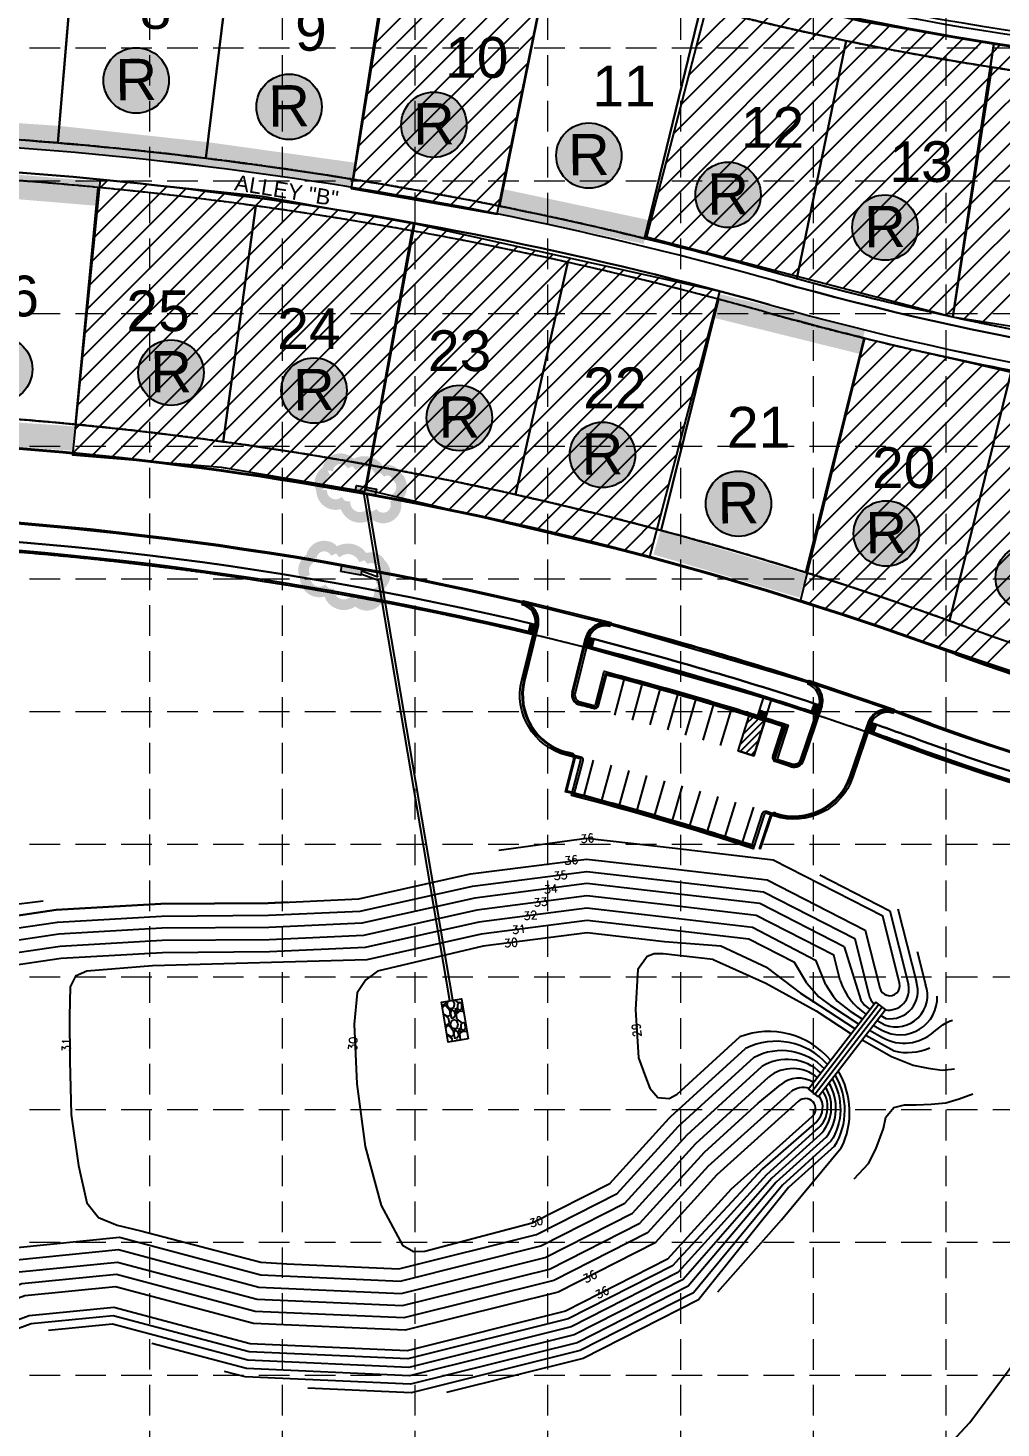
# Model space of a CAD drawing. Header units: inches. Extents: x 4451 to 7062, y 10245 to 14418.
# Drawn here: x 5306 to 5783, y 11850 to 12537 of the extents above; entities that cross this region are included whole.
import ezdxf
from ezdxf.enums import TextEntityAlignment as Align

# ---------------------------------------------------------------- set-up
doc = ezdxf.new("R2010")
doc.units = ezdxf.units.IN
doc.header["$MEASUREMENT"] = 0
doc.linetypes.add('HIDDEN', pattern=[0.375, 0.25, -0.125])
doc.linetypes.add('x14305pbs$0$PHANTOM', pattern=[2.5, 1.25, -0.25, 0.25, -0.25, 0.25, -0.25])
for name, color, linetype in [('BASE', 7, 'Continuous'), ('BNDYphase', 7, 'Continuous'), ('ERO-MAT', 84, 'Continuous'), ('grid', 9, 'HIDDEN'), ('newpond$0$p-cont', 7, 'Continuous'), ('newpond$0$p-cont5', 7, 'Continuous'), ('newpond$0$p-contxt', 7, 'Continuous'), ('newpond$0$P-CONTXT2', 7, 'Continuous'), ('P-STM', 7, 'Continuous'), ('SODDED LOT', 2, 'Continuous'), ('x14305pbs$0$LAKES', 1, 'Continuous'), ('x14305pbs$0$LOT-TXT', 1, 'Continuous'), ('x14305pbs$0$LOTS', 1, 'Continuous'), ('x14305pbs$0$p-BC', 1, 'Continuous'), ('x14305pbs$0$P-FC', 1, 'Continuous'), ('x14305pbs$0$P-stripe', 1, 'Continuous'), ('x14305pbs$0$p-swk', 1, 'Continuous'), ('x14305pbs$0$PARC', 1, 'Continuous'), ('x14305pbs$0$ROW', 1, 'x14305pbs$0$PHANTOM'), ('x14305pbs$0$STNAMES', 1, 'Continuous'), ('x14305stm$0$P-INLET', 5, 'Continuous'), ('x14305stm$0$P-RIP-RAP', 2, 'Continuous'), ('x14305stm$0$P-STM', 2, 'Continuous')]:
    doc.layers.add(name, color=color, linetype=linetype)
for name, color, linetype, plot in [('ERO-MAT-OL', 6, 'Continuous', False), ('x14305pbs$0$area-conc-alley', 30, 'Continuous', False), ('x14305pbs$0$area-conc-parking', 30, 'Continuous', False), ('x14305pbs$0$area-sidewalk', 13, 'Continuous', False), ('x14305pbs$0$area-subgrade-parking', 6, 'Continuous', False)]:
    doc.layers.add(name, color=color, linetype=linetype, plot=plot)
doc.styles.add('newpond$0$L100', font='simplex', dxfattribs={"height": 4})
doc.styles.add('ryland', font='ARIAL.TTF', dxfattribs={"height": 25})
doc.styles.get("Standard").update_dxf_attribs({"font": 'ARIAL.TTF'})

# ---------------------------------------------------------------- blocks, each defined once
blk = doc.blocks.new('RYLAND')
h = blk.add_hatch(color=81)
h.paths.add_polyline_path([(1.164, -1.048, 1), (-1.408, -1.048, 1)])
h.paths.add_polyline_path([(-1.348, -2.228), (1.104, -2.228), (1.104, 0.21), (-1.348, 0.21)], flags=25)
at = {"color": 5}
blk.add_circle((-0.122, -1.048), 1.286, dxfattribs=at)
at = {"layer": 'BASE', "color": 5, "style": 'ryland'}
blk.add_text('R', height=1.625, dxfattribs=at).set_placement((-0.122, -1.821), align=Align.CENTER)

msp = doc.modelspace()

# ---------------------------------------------------------------- hatches: boundary and pattern name
at = {"layer": 'x14305pbs$0$P-stripe'}
h = msp.add_hatch(dxfattribs=at)
h.set_pattern_fill('ANSI31', scale=20, style=0)
h.paths.add_polyline_path([(5659.37, 12199.16), (5667.1, 12196.74), (5661.67, 12179.58), (5654.04, 12181.97)])
at = {"layer": 'x14305stm$0$P-RIP-RAP'}
h = msp.add_hatch(dxfattribs=at)
h.set_pattern_fill('GRAVEL', color=1, scale=10, angle=9.6346, style=0)
h.set_pattern_definition([(327.6474024, (1565.6043, -837.7303), (102.119707725, -63.80881507), [1.34536, -133.19088]), (284.6043024, (1566.7408, -838.45023), (-29.942569563, 116.633800045), [2.30868, -228.55925]), (232.1450024, (1567.3229, -840.6843), (91.712148195, 116.999497403), [1.62788, -161.16032]), (6.9083024, (1570.4404, -844.1109), (-198.852666369, -23.613925162), [2.10238, -208.13558]), (32.4683024, (1572.5275, -843.858), (-109.939155811, -69.378550816), [2.06155, -204.09373]), (96.9083024, (1574.2668, -842.7513), (23.613925162, -198.852666369), [2.10238, -208.13558]), (137.3288024, (1574.01394, -840.6642), (120.346775775, -111.430038453), [2.78029, -275.24849]), (171.8899024, (1571.9697, -838.77975), (-228.612404857, 32.192651813), [2.62488, -259.86321]), (221.0642024, (1569.3711, -838.40944), (-114.77717094, -100.62902812), [2.1095, -208.84073]), (274.8710024, (1567.7806, -839.7952), (-8.5511939, 110.122102556), [2.40832, -118.00763]), (322.0320024, (1567.98507, -842.1948), (128.532101889, -99.8974424446), [3.11448, -308.33375]), (238.448702, (1568.8821, -834.3338), (-47.43818418, -79.0545355), [1.06301, -105.23844]), (271.1038024, (1568.32583, -835.23967), (-2.03936025, 131.513648396), [2.02237, -200.21511]), (324.6346, (1568.365, -837.262), (9.8589545, 1.6736424), [1.41421, -12.72792]), (302.833202, (1567.2989, -838.1526), (-28.08612465, 45.94746852), [0.76158, -75.39615]), (31.436002, (1567.7118, -838.7925), (-27.90321524, -14.8798765), [1.07703, -52.77462]), (130.598402, (1568.6307, -838.2308), (-24.73884953, 26.2295469), [1.74929, -56.56023]), (261.199702, (1567.4924, -836.9026), (6.51165126, 21.3915463), [1.26491, -30.35787]), (116.0241024, (1568.6825, -844.51074), (-46.31320446, 93.568622494), [1.772, -175.42845]), (169.9808024, (1567.90504, -842.9184), (115.14304602, -21.025694975), [1.48661, -147.17408]), (32.833202, (1565.5206, -837.2373), (-45.94746852, -28.08612465), [1.52315, -74.63458]), (83.2451024, (1566.80044, -836.4115), (-12.84036028, -103.610449138), [1.772, -175.42845]), (79.078602, (1574.7951, -843.4731), (-11.34965106, -52.64205224), [1.7088, -83.73124]), (34.4097024, (1575.1188, -841.7952), (-100.08030316, -67.704746044), [1.43178, -141.74643]), (166.436002, (1575.3628, -835.4651), (-52.64204032, 11.34970714), [1.52315, -74.63458]), (116.9886024, (1573.88215, -835.1079), (61.193098768, -121.471830128), [1.67631, -165.95424]), (169.078602, (1576.1829, -840.296), (52.64205224, -11.34965106), [0.8544, -84.58564]), (200.944502, (1575.4632, -836.0566), (-37.7621752, -16.5534967), [0.5099, -50.48029]), (265.598402, (1574.987, -836.239), (4.83800582, 31.2504982), [2.06155, -39.1695]), (285.6436024, (1574.8288, -838.2944), (-26.59536268, 96.915870988), [1.9105, -189.13923]), (43.324702, (1569.518, -838.0802), (-18.0442544, -13.2062475), [1.44222, -34.61329]), (92.7918024, (1570.56724, -837.09065), (-8.733928557, 170.949464854), [2.51794, -249.27563]), (160.580002, (1570.4446, -834.5757), (75.7072311, -27.720312394), [1.02956, -101.92674]), (189.6346, (1569.474, -834.233), (-8.1853096, -11.532593), [0.6, -9.4]), (219.8910024, (1574.5665, -838.5418), (62.318125305, 51.151252244), [1.38924, -137.5352]), (147.6474024, (1573.5006, -839.43274), (-102.119707725, 63.80881507), [2.69072, -131.84552]), (99.6346, (1571.228, -837.993), (-11.532593, 8.1853096), [2.6, -7.4]), (64.9394024, (1570.7924, -835.42953), (-52.27633598, -110.30496484), [1.58114, -156.53274]), (353.689202, (1571.4621, -833.9972), (41.10944856, -3.16438275), [1.45602, -71.34508]), (307.2806024, (1572.90933, -834.1573), (130.388778149, -170.583604214), [2.37065, -234.69474]), (275.0607024, (1574.3453, -836.04357), (11.898444709, -129.840007029), [2.50799, -248.29074])])
h.paths.add_polyline_path([(5521.67, 12040.68), (5511.81, 12039.01), (5508.47, 12058.72), (5518.32, 12060.4)])

# ---------------------------------------------------------------- linework, layer by layer
at = {"layer": 'BASE', "color": 170, "const_width": 5.2}
for points in [[(5464.79, 12321.69, 0.520567), (5464.79, 12321.69, 0.765195), (5452.68, 12319.55, 0.417879), (5449.75, 12310.03, 0.6649), (5461.23, 12304.59, 0.744833), (5474.45, 12299.38, 0.975642), (5485.52, 12305.58, 0.520567), (5486.57, 12316.73, 0.520567), (5478.64, 12318.34, 0.540264), (5464.79, 12321.69)], [(5456.76, 12278.83, 0.520567), (5456.76, 12278.83, 0.765195), (5444.64, 12276.69, 0.417879), (5441.72, 12267.18, 0.6649), (5453.2, 12261.73, 0.744833), (5466.42, 12256.53, 0.975642), (5477.49, 12262.72, 0.520567), (5478.54, 12273.87, 0.520567), (5470.61, 12275.48, 0.540264), (5456.76, 12278.83)]]:
    msp.add_lwpolyline(points, format="xyb", close=True, dxfattribs=at)
at = {"layer": 'BNDYphase'}
for p, q in [((5767.73, 11852.39), (5800.01, 11896.1)), ((5720.13, 11801.68), (5767.73, 11852.39))]:
    msp.add_line(p, q, dxfattribs=at)
at = {"layer": 'ERO-MAT', "const_width": 12}
for points in [[(5101.01, 12488.06), (5174.86, 12488.45), (5247.71, 12487.46), (5320.61, 12482.67), (5392.51, 12474.79), (5465.09, 12464.67)], [(5262.75, 12461.84), (5339.98, 12455.42)], [(5537.91, 12451.67), (5608.95, 12436.6)], [(5643.54, 12400.33), (5714.84, 12382.66)], [(5255.83, 12340.13), (5328.06, 12335.24)], [(5614.18, 12284.12), (5685.79, 12262.93)]]:
    msp.add_lwpolyline(points, dxfattribs=at)
at = {"layer": 'ERO-MAT-OL', "color": 7, "flags": 128}
for points in [[(4805.41, 12601.32), (4805.32, 12612.65), (5144.36, 12615.26, -0.063062), (5649.96, 12555.19, 0.059243), (6000.65, 12510.81, -0.411914), (6020.01, 12491.32), (6020.05, 12374.86, -0.340544), (6008.54, 12359.92), (6008.5, 12499.27, -0.054559), (5682.32, 12535.72, -0.005985), (5647.17, 12544.03, 0.063062), (5144.44, 12603.76), (4805.41, 12601.32)], [(6008.56, 12342.21), (6008.56, 12342.21, -0.002375), (6008.65, 12344.93, -0.07934), (6008.65, 12344.93, -0.065478), (6008.65, 12344.93, -0.088297), (6008.65, 12344.93, 0.053705), (6008.65, 12344.93), (6008.65, 12344.93, -0.338008), (6020.06, 12329.98), (6020.11, 12194.3, -0.444557), (5998.62, 12174.9, -0.062335), (5761.07, 12229.68, 0.089956), (5146.5, 12336.27, -0.000671), (4813.46, 12334.15, -0.997318), (4813.36, 12347.7), (5146.4, 12350.27, -0.089956), (5765.89, 12242.83, 0.064568), (6008.61, 12187.99), (6008.56, 12342.21, -0.057215), (6008.56, 12342.21, 0.058085), (6008.56, 12342.21), (6008.56, 12342.21)], [(5578.64, 12232.85), (5579.85, 12237.7, -0.434346), (5591.31, 12244.04), (5688.48, 12215.62, -0.416948), (5694.71, 12204.1), (5693.45, 12200.31), (5578.64, 12232.85)]]:
    msp.add_lwpolyline(points, format="xyb", dxfattribs=at)
for points in [[(5548.35, 12254.64, -0.434346), (5555.54, 12243.7), (5554.36, 12238.84, 0.060656), (5146.9, 12285.27), (4813.86, 12282.71), (4813.75, 12296.71), (5146.79, 12299.27, -0.05926)], [(6173.63, 12118.81), (6099.04, 12118.78, -0.093597), (5716.33, 12191.49), (5717.74, 12195.66, -0.432951), (5730.38, 12201.41, 0.092101), (6099.04, 12132.78), (6173.63, 12132.81)]]:
    msp.add_lwpolyline(points, format="xyb", close=True, dxfattribs=at)
at = {"layer": 'grid', "color": 252, "linetype": 'HIDDEN', "lineweight": 0, "ltscale": 60}
for p, q in [((5365.41, 10573.41), (5365.41, 14349.99)), ((5430.52, 10573.4), (5430.52, 14349.99)), ((5495.63, 10573.39), (5495.63, 14349.99)), ((5560.75, 10573.38), (5560.75, 14349.99)), ((5625.86, 10573.37), (5625.86, 14349.99)), ((5690.97, 10573.36), (5690.97, 14349.99)), ((5756.08, 10573.35), (5756.08, 14349.99)), ((4518.96, 12526.87), (6993.2, 12526.87)), ((4518.96, 12461.76), (6993.2, 12461.76)), ((4518.96, 12396.65), (6993.2, 12396.65)), ((4518.96, 12331.54), (6993.2, 12331.54)), ((4518.96, 12266.43), (6993.2, 12266.43)), ((4518.96, 12201.31), (6993.2, 12201.31)), ((4518.96, 12136.2), (6993.2, 12136.2)), ((4518.96, 12071.09), (6993.2, 12071.09)), ((4518.96, 12005.98), (6993.2, 12005.98)), ((4518.96, 11940.87), (6993.2, 11940.87)), ((4518.96, 11875.76), (6993.2, 11875.76))]:
    msp.add_line(p, q, dxfattribs=at)
at = {"layer": 'newpond$0$p-cont', "color": 5}
msp.add_line((5644.14, 11916.58, 535), (5675.25, 11951.91, 535), dxfattribs=at)
at = {"layer": 'newpond$0$p-cont', "color": 5, "flags": 128}
for points, elevation in [([(5276.8, 12097.66), (5319.6, 12103.98), (5370.92, 12106.94), (5423.58, 12107.35), (5467.92, 12109.36), (5522.75, 12121.6), (5579.71, 12128.94), (5622.07, 12124.09), (5668.2, 12118.7), (5716.37, 12094.02), (5723.49, 12065.65, 1), (5733.19, 12068.09), (5724.97, 12100.86), (5671.15, 12128.43), (5623.22, 12134.02), (5579.64, 12139.01), (5536.61, 12133.17)], 535), ([(5704.03, 12069.25, 0.164541), (5716.67, 12052.84), (5716.89, 12052.72)], 529), ([(5722.18, 12049.75), (5725.93, 12047.65, 0.644007), (5745.98, 12067.41)], 529), ([(5724.03, 12052.15), (5726.55, 12050.74, 0.568268), (5741.45, 12068.54)], 529), ([(5720.33, 12047.35), (5724.57, 12044.97, 0.587523), (5751.65, 12061.72)], 529), ([(5718.48, 12044.95), (5724.91, 12041.34, 0.323274), (5750.03, 12044.19), (5754.4, 12047.58), (5756.04, 12048.62), (5757.69, 12049.36), (5759.21, 12049.91)], 529), ([(5661.83, 12031.73, -0.337028), (5696.33, 12025.99, -0.337028)], 535), ([(5700.08, 12021.03, -0.286792), (5699.52, 11990.42), (5675.73, 11968.97), (5632.08, 11916.02), (5576.5, 11887.73), (5493.71, 11867.08), (5443.04, 11869.34)], 535), ([(5650.64, 11966.92), (5690.4, 12002.66, 1), (5683.71, 12010.1), (5643.58, 11974.01)], 535)]:
    msp.add_lwpolyline(points, format="xyb", dxfattribs=dict(at, elevation=elevation))
for points, elevation in [([(5706.06, 12085.82), (5664.65, 12107.04), (5620.7, 12112.17), (5579.8, 12116.85), (5524.83, 12109.76), (5469.51, 12097.42), (5423.9, 12095.35), (5371.31, 12094.94), (5320.82, 12092.03), (5278.32, 12085.75)], 534), ([(5704.03, 12069.25), (5700.9, 12081.73), (5662.88, 12101.2), (5620.01, 12106.21), (5579.84, 12110.8), (5525.87, 12103.85), (5470.3, 12091.45), (5424.06, 12089.35), (5371.51, 12088.94), (5321.44, 12086.06), (5279.08, 12079.8)], 533), ([(5313.2, 12108.26), (5276.04, 12103.61), (5178.54, 12093.13), (5104.25, 12072.24), (5075.46, 12032.12), (5060.4, 11982.66), (5058.62, 11933.22), (5079.44, 11884.74)], 537), ([(5433.04, 12107.77), (5423.58, 12107.35), (5370.92, 12106.94), (5319.6, 12103.98), (5276.8, 12097.66), (5179.68, 12087.22), (5107.9, 12067.03), (5080.91, 12029.43), (5066.36, 11981.66), (5064.67, 11934.27), (5082.18, 11890.44), (5101.42, 11870.31)], 536), ([(5697.11, 12067.14), (5692.28, 12078.93), (5661.11, 12095.37), (5619.32, 12100.25), (5579.88, 12104.76), (5526.91, 12097.93), (5471.1, 12085.48), (5424.22, 12083.35), (5371.71, 12082.95), (5322.05, 12080.08), (5279.84, 12073.85)], 532), ([(5732.44, 12104.43), (5741.45, 12068.54)], 535), ([(5687.8, 12068.02), (5681.7, 12078.16), (5659.34, 12089.53), (5618.63, 12094.29), (5579.93, 12098.72), (5527.95, 12092.02), (5471.89, 12079.51), (5366.84, 12076.49), (5334.6, 12073.84), (5329.05, 12071.47), (5326.33, 12066.26), (5326.1, 12051.64), (5326.27, 12029.99), (5326.96, 12003.54), (5330.52, 11978.54), (5334.51, 11960.29), (5340.34, 11953.12), (5349.52, 11949.34), (5349.52, 11949.34), (5361.1, 11946.55), (5419.97, 11931.12), (5432.74, 11930.33), (5487.61, 11927.89), (5555.2, 11944.75), (5594.76, 11964.89), (5624.73, 11997.87), (5661.83, 12031.73)], 531), ([(5706.06, 12085.82), (5714.26, 12059.62), (5716.04, 12057.17), (5718.23, 12055.41), (5718.74, 12055.12)], 529), ([(5641.78, 12079.67), (5617.25, 12082.37), (5612.8, 12082.45), (5609.4, 12081.15), (5604.77, 12074.73), (5603.64, 12055.15), (5605.1, 12031.34), (5608.58, 12022), (5610.75, 12016.49), (5614.57, 12011.97), (5620.21, 12011.47), (5624.06, 12013.51), (5654.91, 12041.66)], 529), ([(5641.78, 12079.67), (5667.63, 12068.02), (5692.38, 12054.47), (5709.54, 12043.17)], 529), ([(5687.8, 12068.02), (5693.65, 12061.38), (5699.27, 12057.12), (5713.21, 12047.94)], 529), ([(5697.11, 12067.14), (5700.66, 12061.64), (5702.64, 12059.18), (5709, 12054.3), (5715.05, 12050.32)], 529), ([(5714.79, 12040.14), (5729.23, 12032.04), (5739.96, 12027.73), (5747.23, 12026.26), (5754.12, 12025.36), (5760.19, 12025.91)], 529), ([(5298.71, 11938.17), (5350.56, 11943.36), (5419.92, 11924.9), (5488.21, 11921.86), (5557.31, 11939.09), (5598.47, 11960.04), (5628.98, 11993.63), (5665.64, 12027.08)], 532), ([(5300.05, 11932.28), (5350.07, 11937.28), (5419, 11918.93), (5488.82, 11915.83), (5559.43, 11933.43), (5602.17, 11955.19), (5633.23, 11989.39), (5668.93, 12021.96)], 533), ([(5301.4, 11926.38), (5349.58, 11931.2), (5418.09, 11912.97), (5489.42, 11909.8), (5561.54, 11927.77), (5605.87, 11950.34), (5637.48, 11985.15), (5663.86, 12009.21), (5674.86, 12018.15)], 534), ([(5710.97, 11971.95), (5717.96, 11979.51), (5721.57, 11986.63), (5725.39, 11996.74), (5726.49, 12002.24), (5730.35, 12007.08), (5735.61, 12008.26), (5741.33, 12008.3), (5748.66, 12008.59), (5755.99, 12009.33), (5762.39, 12011.21), (5769.17, 12013.73)], 528), ([(5692.18, 11995.92), (5667.9, 11974.03), (5627.93, 11929.83), (5624.45, 11926), (5572.15, 11899.38), (5492.46, 11879.51), (5413.49, 11883.02), (5347.13, 11900.69), (5315.79, 11897.55)], 535), ([(5694.1, 11993.61), (5670.5, 11972.33), (5627, 11922.67), (5573.6, 11895.49), (5492.88, 11875.37), (5412.86, 11878.92), (5366.48, 11891.27)], 535), ([(5697.26, 11992.43), (5672.76, 11970.33), (5629.54, 11919.34), (5575.05, 11891.61), (5493.29, 11871.23), (5412.23, 11874.83), (5402.05, 11877.54)], 535), ([(5675.25, 11951.91), (5704.64, 11987.15)], 535), ([(5643.58, 11974.01), (5613.27, 11940.64), (5565.77, 11916.46), (5490.63, 11897.73), (5416.26, 11901.04), (5348.6, 11919.05), (5304.1, 11914.59), (5262.83, 11899.54), (5250.1, 11893.91), (5241.24, 11886.72), (5231.27, 11876.24), (5219.08, 11862.84), (5203.7, 11853.23), (5175.46, 11841.04)], 535), ([(5650.64, 11966.92), (5619.44, 11932.56), (5569.29, 11907.03), (5491.64, 11887.68), (5414.73, 11891.09), (5347.79, 11908.91), (5306.34, 11904.77), (5266.57, 11890.26), (5255.36, 11885.31), (5248.04, 11879.37), (5238.6, 11869.43), (5225.55, 11855.09), (5208.36, 11844.35), (5177.57, 11831.05), (5136.73, 11830.74), (5107.65, 11849.31), (5096.85, 11860.61)], 535)]:
    msp.add_lwpolyline(points, dxfattribs=dict(at, elevation=elevation))
at = {"layer": 'newpond$0$p-cont', "elevation": 535, "flags": 128}
msp.add_lwpolyline([(5741.91, 12083.63), (5745.98, 12067.41)], dxfattribs=at)
at = {"layer": 'newpond$0$p-cont', "color": 5}
for centre, radius, start, end in [((5669.08, 12004.64, 535), 39.64, 39.92825, 110.93714), ((5678.13, 12006.72, 535), 23.88, 46.0012, 121.51575), ((5680.76, 12007.12, 535), 18.98, 49.92902, 128.56506), ((5683.85, 12007.29, 535), 14.09, 58.59897, 129.60227), ((5669.08, 12004.64, 535), 39.64, 333.81296, 30.84732), ((5683.85, 12007.29, 535), 14.09, 306.23001, 33.87), ((5680.76, 12007.12, 535), 18.98, 314.64613, 31.34459), ((5678.13, 12006.72, 535), 23.88, 323.23435, 31.13416)]:
    msp.add_arc(centre, radius, start, end, dxfattribs=at)
at = {"layer": 'newpond$0$p-cont5', "color": 5, "flags": 128}
for points, elevation in [([(5141.35, 11846.78), (5117.88, 11861.75), (5087.32, 11893.75), (5070.71, 11935.32), (5072.33, 11980.66), (5086.36, 12026.73), (5111.55, 12061.83), (5180.82, 12081.31), (5277.56, 12091.71), (5320.21, 12098.01), (5371.12, 12100.94), (5423.74, 12101.35), (5468.71, 12103.39), (5523.79, 12115.68), (5579.76, 12122.89), (5621.38, 12118.13), (5666.42, 12112.87), (5711.21, 12089.92), (5718.12, 12062.37)], 535), ([(5694.03, 12121.2), (5728.4, 12103.59), (5737.52, 12067.24)], 535), ([(5668.28, 12075.56), (5645.51, 12086.18), (5617.94, 12088.33), (5579.97, 12092.67), (5528.99, 12086.1), (5477.13, 12073.97), (5471.39, 12069.6), (5467.1, 12063.31), (5465.77, 12047.91), (5466.96, 12018.57), (5471.05, 11987.81), (5478.98, 11959), (5489.36, 11939.42), (5494.8, 11936.34), (5500.36, 11936.52), (5553.08, 11950.4), (5591.06, 11969.73), (5620.25, 12001.86), (5621.06, 12002.65), (5657.63, 12036.01)], 530), ([(5668.28, 12075.56), (5684.55, 12063.16), (5693.93, 12057.04), (5711.38, 12045.55)], 529), ([(5716.63, 12042.54), (5730.53, 12034.75)], 529), ([(5639.35, 11978.27), (5679.76, 12014.61)], 535), ([(5692.48, 12000.05), (5666.03, 11976.93), (5624.98, 11932.71), (5621.91, 11929.33), (5570.7, 11903.26), (5492.05, 11883.65), (5414.12, 11887.12), (5347.46, 11904.86), (5307.24, 11900.84), (5268.06, 11886.55), (5257.47, 11881.86), (5250.76, 11876.42), (5241.53, 11866.71), (5228.13, 11851.99), (5210.22, 11840.79), (5178.41, 11827.06), (5135.58, 11826.73), (5117.2, 11838.46)], 535), ([(5701.38, 11988.06), (5678.8, 11967.7), (5634.62, 11912.69), (5577.95, 11883.84), (5510.98, 11867.14)], 535), ([(5639.35, 11978.27), (5609.57, 11945.49), (5563.65, 11922.12), (5490.03, 11903.76), (5417.17, 11907), (5349.09, 11925.12), (5302.75, 11920.49), (5260.58, 11905.11), (5246.94, 11899.08), (5237.16, 11891.14), (5226.88, 11880.33), (5215.2, 11867.49), (5200.9, 11858.55), (5174.2, 11847.03)], 535)]:
    msp.add_lwpolyline(points, dxfattribs=dict(at, elevation=elevation))
at = {"layer": 'newpond$0$p-cont5', "color": 5}
for centre, radius, start, end in [((5727.82, 12064.81, 535), 10, 194.08448, 225.00255), ((5727.82, 12064.81, 535), 10, 260.51259, 14.08448), ((5672.6, 12005.74, 535), 33.77, 41.40705, 116.31267), ((5736.91, 12061.45, 529), 27.45, 256.55251, 293.80554), ((5672.6, 12005.74, 535), 33.77, 328.43743, 30.78558), ((5685.85, 12007.1, 535), 9.68, 71.84973, 129.00929), ((5685.85, 12007.1, 535), 9.68, 313.29638, 35.71234)]:
    msp.add_arc(centre, radius, start, end, dxfattribs=at)
at = {"layer": 'P-STM', "color": 5}
for p, q in [((5723.1, 12057.51), (5690.17, 12014.71)), ((5724.69, 12056.29), (5691.75, 12013.49))]:
    msp.add_line(p, q, dxfattribs=at)
at = {"layer": 'P-STM', "color": 5, "flags": 128}
msp.add_lwpolyline([(5721.52, 12058.73), (5688.58, 12015.93), (5693.34, 12012.27), (5726.27, 12055.07)], close=True, dxfattribs=at)
at = {"layer": 'SODDED LOT'}
for p, q in [((5473.31, 12516.1), (5536.24, 12579.02)), ((5475.27, 12528.66), (5527.39, 12580.78)), ((5467.44, 12478.41), (5561.65, 12572.61)), ((5469.4, 12490.97), (5553.94, 12575.51)), ((5471.36, 12503.53), (5545.09, 12577.26)), ((5465.49, 12465.85), (5558.94, 12559.3)), ((5629.71, 12513.4), (5667.34, 12551.03)), ((5633.45, 12527.74), (5658.76, 12553.05)), ((5467.56, 12457.31), (5556.23, 12545.98)), ((5618.52, 12470.38), (5693.09, 12544.96)), ((5622.25, 12484.72), (5684.51, 12546.98)), ((5625.98, 12499.06), (5675.93, 12549)), ((5611.05, 12441.7), (5710.26, 12540.91)), ((5613.17, 12433.21), (5719.05, 12539.1)), ((5614.78, 12456.04), (5701.68, 12542.94)), ((5621.57, 12431.01), (5728.13, 12537.57)), ((5476.58, 12455.72), (5553.53, 12532.67)), ((5629.97, 12428.81), (5737.21, 12536.04)), ((5638.38, 12426.6), (5746.28, 12534.51)), ((5646.78, 12424.4), (5755.36, 12532.98)), ((5655.18, 12422.19), (5764.44, 12531.45)), ((5663.58, 12419.99), (5773.52, 12529.92)), ((5671.99, 12417.79), (5778.77, 12524.57)), ((5769.4, 12462.17), (5830.4, 12523.17)), ((5771.28, 12474.65), (5820.87, 12524.24)), ((5773.15, 12487.13), (5811.34, 12525.32)), ((5775.03, 12499.61), (5801.81, 12526.4)), ((5776.9, 12512.09), (5792.28, 12527.47)), ((5778.77, 12524.57), (5782.75, 12528.55)), ((5485.6, 12454.14), (5550.82, 12519.36)), ((5760.03, 12399.76), (5878.05, 12517.78)), ((5761.9, 12412.24), (5868.52, 12518.86)), ((5763.78, 12424.72), (5858.99, 12519.94)), ((5764.87, 12394), (5887.58, 12516.71)), ((5765.65, 12437.21), (5849.46, 12521.01)), ((5767.53, 12449.69), (5839.93, 12522.09)), ((5680.39, 12415.58), (5776.9, 12512.09)), ((5774.03, 12392.55), (5897.11, 12515.63)), ((5494.62, 12452.55), (5548.11, 12506.04)), ((5688.79, 12413.38), (5775.03, 12499.61)), ((5503.64, 12450.97), (5545.4, 12492.73)), ((5697.19, 12411.17), (5773.15, 12487.13)), ((5512.67, 12449.38), (5542.69, 12479.41)), ((5705.6, 12408.97), (5771.28, 12474.65)), ((5339.48, 12445.9), (5354.52, 12460.95)), ((5340.66, 12457.69), (5344.91, 12461.94)), ((5521.69, 12447.8), (5539.99, 12466.1)), ((5714, 12406.76), (5769.4, 12462.17)), ((5331.23, 12363.4), (5421.72, 12453.89)), ((5332.41, 12375.19), (5412.18, 12454.96)), ((5333.59, 12386.98), (5402.57, 12455.96)), ((5334.76, 12398.76), (5392.96, 12456.96)), ((5335.94, 12410.55), (5383.35, 12457.95)), ((5337.12, 12422.33), (5373.74, 12458.95)), ((5338.3, 12434.12), (5364.13, 12459.95)), ((5327.69, 12328.05), (5448.64, 12449)), ((5328.87, 12339.83), (5439.67, 12450.63)), ((5330.05, 12351.62), (5430.69, 12452.26)), ((5336.76, 12326.51), (5457.62, 12447.37)), ((5530.71, 12446.21), (5537.28, 12452.78)), ((5722.4, 12404.56), (5767.53, 12449.69)), ((5346.56, 12325.7), (5466.59, 12445.74)), ((5356.36, 12324.9), (5475.57, 12444.11)), ((5366.16, 12324.09), (5484.55, 12442.48)), ((5375.96, 12323.28), (5493.52, 12440.84)), ((5486.17, 12391.07), (5528.38, 12433.28)), ((5488.55, 12404.06), (5519.7, 12435.2)), ((5490.93, 12417.04), (5511.02, 12437.13)), ((5493.31, 12430.03), (5502.33, 12439.05)), ((5730.8, 12402.36), (5765.65, 12437.21)), ((5385.75, 12322.47), (5493.03, 12429.74)), ((5479.03, 12352.11), (5554.43, 12427.51)), ((5481.41, 12365.1), (5545.75, 12429.43)), ((5483.79, 12378.08), (5537.06, 12431.36)), ((5471.89, 12313.15), (5580.48, 12421.74)), ((5474.27, 12326.13), (5571.79, 12423.66)), ((5476.65, 12339.12), (5563.11, 12425.58)), ((5477.95, 12308.6), (5589.16, 12419.81)), ((5739.21, 12400.15), (5763.78, 12424.72)), ((5395.55, 12321.66), (5490.65, 12416.76)), ((5486.53, 12306.57), (5597.84, 12417.89)), ((5495.11, 12304.55), (5606.53, 12415.96)), ((5503.69, 12302.52), (5615.21, 12414.04)), ((5512.27, 12300.49), (5623.89, 12412.12)), ((5520.85, 12298.47), (5632.57, 12410.19)), ((5529.43, 12296.44), (5641.26, 12408.27)), ((5747.61, 12397.95), (5761.9, 12412.24)), ((5404.98, 12320.49), (5488.28, 12403.78)), ((5538.01, 12294.41), (5643.01, 12399.41)), ((5756.01, 12395.74), (5760.03, 12399.76)), ((5414.05, 12318.94), (5485.9, 12390.8)), ((5546.59, 12292.38), (5639.21, 12385)), ((5706.7, 12346.43), (5739.25, 12378.98)), ((5710.13, 12360.46), (5730.64, 12380.97)), ((5713.55, 12374.5), (5722.02, 12382.97)), ((5423.11, 12317.4), (5483.53, 12377.82)), ((5696.42, 12304.33), (5765.08, 12372.99)), ((5699.85, 12318.36), (5756.47, 12374.99)), ((5703.27, 12332.4), (5747.86, 12376.98)), ((5432.18, 12315.86), (5481.15, 12364.84)), ((5555.16, 12290.36), (5635.4, 12370.6)), ((5686.14, 12262.23), (5790.92, 12367.01)), ((5688.99, 12254.47), (5800.03, 12365.52)), ((5689.56, 12276.26), (5782.3, 12369)), ((5692.99, 12290.3), (5773.69, 12371)), ((5696.93, 12251.81), (5809.2, 12364.08)), ((5704.87, 12249.14), (5818.37, 12362.64)), ((5712.81, 12246.48), (5827.53, 12361.2)), ((5720.76, 12243.82), (5836.7, 12359.76)), ((5728.7, 12241.15), (5845.86, 12358.32)), ((5441.24, 12314.32), (5478.78, 12351.86)), ((5563.74, 12288.33), (5631.6, 12356.19)), ((5736.64, 12238.49), (5855.03, 12356.88)), ((5744.58, 12235.82), (5864.2, 12355.44)), ((5752.53, 12233.16), (5873.42, 12354.06)), ((5760.47, 12230.49), (5883.09, 12353.12)), ((5768.41, 12227.83), (5892.76, 12352.18)), ((5776.35, 12225.17), (5902.43, 12351.24)), ((5450.3, 12312.78), (5476.4, 12338.88)), ((5572.32, 12286.3), (5627.8, 12341.78)), ((5459.37, 12311.23), (5474.03, 12325.89)), ((5580.9, 12284.28), (5624, 12327.37)), ((5468.43, 12309.69), (5471.66, 12312.91)), ((5589.48, 12282.25), (5620.2, 12312.96)), ((5598.06, 12280.22), (5616.39, 12298.55)), ((5606.64, 12278.19), (5612.59, 12284.14))]:
    msp.add_line(p, q, dxfattribs=at)
for points in [[(5484.7, 12589.26), (5464.25, 12457.89), (5535.76, 12445.33), (5561.92, 12573.92)], [(5495.01, 12440.57), (5420.69, 12454.08), (5341.12, 12462.34), (5327.61, 12327.27), (5400.43, 12321.26), (5470.99, 12309.26)]]:
    msp.add_lwpolyline(points, close=True, dxfattribs=at)
at = {"layer": 'SODDED LOT', "color": 2, "flags": 128}
for points in [[(5641.12, 12557.21), (5609.12, 12434.28), (5759.3, 12394.88), (5779.43, 12528.93), (5715.27, 12539.74)], [(5779.43, 12528.93), (5759.3, 12394.88), (5917.85, 12369.72), (6014.62, 12363.53), (6019.77, 12370.15), (6018.11, 12495.92), (6006.56, 12509.69), (5927.5, 12512.2)], [(5495.26, 12440.62), (5471.34, 12310.16), (5610.76, 12277.22), (5645.12, 12407.41)], [(5715.96, 12384.37), (5684.6, 12255.94), (5828.33, 12207.73), (5948.14, 12181.35), (6004.3, 12175.14), (6018.23, 12187.79), (6019.32, 12333.91), (6014.84, 12341.25), (6005.98, 12341.18), (5872.24, 12354.17), (5791.66, 12366.84)]]:
    msp.add_lwpolyline(points, close=True, dxfattribs=at)
at = {"layer": 'x14305pbs$0$area-conc-alley', "color": 7, "flags": 128}
msp.add_lwpolyline([(4781.71, 12496.72), (4782.05, 12451.72, -0.394003), (4796.43, 12467.33), (4817.43, 12468.49), (5145.73, 12471.02, -0.070548), (5669.57, 12400.84, 0.053375), (5986.08, 12347.37), (6006.08, 12345.4, -0.385662), (6020.06, 12329.98), (6020.05, 12374.86, -0.417648), (6004.37, 12359.35), (5984.37, 12359.58, -0.053169), (5672.82, 12412.4, 0.070548), (5145.63, 12483.02), (4817.33, 12480.49), (4797.33, 12481.34, -0.385242), (4781.71, 12496.72, -1.39482)], format="xyb", dxfattribs=at)
at = {"layer": 'x14305pbs$0$area-conc-parking', "color": 7, "flags": 128}
msp.add_lwpolyline([(5548.35, 12254.64, -0.399682), (5555.54, 12243.7), (5548.84, 12216.47, 0.410851), (5570.12, 12180.83), (5576.78, 12179.1, -0.415797), (5577.85, 12177.27), (5573.52, 12160.83, -0.013988), (5660.81, 12135.24), (5666.01, 12151.42, -0.415497), (5667.9, 12152.38), (5672.27, 12150.96, 0.410425), (5709.4, 12169.51), (5718.42, 12196.06, -0.399682), (5730.38, 12201.41), (5688.48, 12215.62, -0.399682), (5694.71, 12204.1), (5685.72, 12177.54, -0.411632), (5680.06, 12174.71), (5673.39, 12176.89, -0.412632), (5672.42, 12178.77), (5677.35, 12194, 0.013634), (5589.06, 12219.82), (5584.98, 12204.35, -0.413711), (5583.15, 12203.28), (5576.36, 12205.04, -0.410013), (5573.11, 12210.48), (5579.85, 12237.7, -0.399682), (5591.31, 12244.04), (5548.35, 12254.64)], format="xyb", dxfattribs=at)
at = {"layer": 'x14305pbs$0$area-sidewalk', "color": 7, "flags": 128}
for points in [[(4813.82, 12287.71), (4813.85, 12283.71), (5146.89, 12286.27, -0.060731), (5555.09, 12239.69), (5556.03, 12243.58, 0.060733), (5146.86, 12290.27), (4813.82, 12287.71)], [(5579.37, 12237.82), (5578.39, 12233.94, -0.017733), (5693.92, 12200.15), (5695.19, 12203.95, 0.017736), (5579.37, 12237.82, 1.4656)], [(5717.95, 12196.22), (5716.65, 12192.44, -0.004257), (5743.87, 12182.73, 0.088101), (6099.04, 12119.78), (6173.63, 12119.81), (6173.63, 12123.81), (6099.04, 12123.78, -0.088101), (5745.25, 12186.49, 0.004258), (5717.95, 12196.22, -5.092528)]]:
    msp.add_lwpolyline(points, format="xyb", dxfattribs=at)
at = {"layer": 'x14305pbs$0$area-subgrade-parking', "color": 7, "flags": 128}
msp.add_lwpolyline([(5673.37, 12178.47, 0.412632), (5673.69, 12177.84), (5680.37, 12175.66, 0.411632), (5684.78, 12177.86), (5693.75, 12204.36, 0.399682), (5688.17, 12214.67), (5688.8, 12216.57), (5730.7, 12202.35), (5730.05, 12200.46, 0.399682), (5719.35, 12195.68), (5710.34, 12169.19, -0.410425), (5671.96, 12150.01), (5667.59, 12151.43, 0.415497), (5666.97, 12151.11), (5661.45, 12133.98, 0.014296), (5572.3, 12160.12), (5576.89, 12177.53, 0.415797), (5576.53, 12178.13), (5569.87, 12179.86, -0.410837), (5547.87, 12216.71), (5554.56, 12243.87, 0.399682), (5548.13, 12253.67), (5548.59, 12255.61), (5591.55, 12245.01), (5591.06, 12243.07, 0.399682), (5580.81, 12237.4), (5574.09, 12210.24, 0.410013), (5576.61, 12206.01), (5583.41, 12204.24, 0.414634), (5584.02, 12204.6), (5588.35, 12221.04, -0.013931), (5678.61, 12194.64), (5673.37, 12178.47)], format="xyb", dxfattribs=at)
at = {"layer": 'x14305pbs$0$LAKES', "color": 7}
msp.add_line((5682.32, 12535.72), (5682.32, 12535.72), dxfattribs=at)
at = {"layer": 'x14305pbs$0$LOTS', "color": 7}
for p, q in [((5320.3, 12480.31), (5330.16, 12596.62)), ((5392.89, 12472.76), (5407.22, 12588.59)), ((5465.14, 12462.42), (5483.9, 12577.61)), ((5536.93, 12449.32), (5560.11, 12563.69)), ((5608.17, 12433.46), (5635.72, 12546.85)), ((5706.95, 12530.42), (5682.86, 12413.76)), ((5778.52, 12517.44), (5759.33, 12394.94)), ((5329, 12342.19), (5340.2, 12458.43)), ((5401.42, 12333.69), (5417.43, 12449.38)), ((5473.44, 12322.2), (5494.22, 12437.14)), ((5544.91, 12307.74), (5570.44, 12421.73)), ((5644.36, 12403.6), (5616.21, 12290.21)), ((5715.86, 12384.5), (5687.32, 12269.53)), ((5788.15, 12368.56), (5757.68, 12245.81))]:
    msp.add_line(p, q, dxfattribs=at)
at = {"layer": 'x14305pbs$0$p-BC', "color": 7}
for p, q in [((5548.84, 12216.47), (5554.6, 12239.81)), ((5573.11, 12210.48), (5578.88, 12233.82)), ((5584.98, 12204.35), (5589.06, 12219.82)), ((5685.72, 12177.54), (5693.45, 12200.31)), ((5671.49, 12179.07), (5676.4, 12194.3)), ((5709.4, 12169.51), (5717.12, 12192.28)), ((5573.5, 12178.4), (5569.17, 12161.97)), ((5665.05, 12133.86), (5670.32, 12150.02))]:
    msp.add_line(p, q, dxfattribs=at)
for centre, radius, start, end in [((6011.91, 14007.72), 1496.95, 256.00744, 269.56907), ((5160.22, 10588.82), 1894.25, 74.29941, 90.44108), ((5160.22, 10588.82), 1882.25, 74.29941, 90.44108), ((6076.23, 13846.75), 1490.01, 254.29129, 266.46529), ((6077.89, 13854.1), 1509.53, 254.30655, 266.51328), ((5159.96, 10588.82), 1747.5, 69.88008, 90.44108), ((5159.96, 10588.82), 1710.5, 76.87557, 90.44108), ((5546.2, 12245.39), 9.5, 349.73277, 76.87557), ((5588.91, 12234.85), 9.5, 75.39345, 162.53625), ((5159.96, 10588.82), 1710.5, 72.0018, 75.39345), ((6098.69, 13151.28), 981.5, 249.88008, 264.14785), ((5577.48, 12209.4), 29.5, 166.13451, 255.55247), ((5159.83, 10588.34), 1687, 72.63128, 75.25989), ((5685.54, 12206.58), 9.5, 344.859, 72.0018), ((5577.48, 12209.4), 4.5, 166.13451, 255.55247), ((5159.96, 10588.82), 1669, 75.31151, 75.55247), ((5583.53, 12204.73), 1.5, 255.31154, 345.24291), ((5727.21, 12192.45), 9.5, 70.51968, 157.66248), ((5159.96, 10588.82), 1710.5, 69.88008, 70.51968), ((5159.83, 10588.34), 1687, 72.16932, 72.49543), ((6098.69, 13151.28), 1018.5, 249.88008, 270.01934), ((5159.96, 10588.82), 1644, 75.46965, 75.55247), ((5572.05, 12178.79), 1.5, 345.24291, 75.46965), ((5672.92, 12178.61), 1.5, 162.15234, 252.11714), ((5159.96, 10588.82), 1669, 71.84278, 72.11714), ((5681.46, 12178.99), 4.5, 251.84278, 341.26074), ((5681.46, 12178.99), 29.5, 251.7423, 341.26074), ((5159.83, 10588.34), 1626, 72.01967, 75.41907), ((5671.75, 12149.55), 1.5, 71.7423, 161.9144), ((5159.83, 10588.34), 1626, 71.89782, 71.91544)]:
    msp.add_arc(centre, radius, start, end, dxfattribs=at)
at = {"layer": 'x14305pbs$0$P-FC', "color": 7}
for p, q in [((5549.33, 12216.35), (5555.91, 12242.99)), ((5572.63, 12210.6), (5579.21, 12237.24)), ((5585.47, 12204.22), (5589.42, 12219.21)), ((5686.2, 12177.38), (5695.01, 12203.37)), ((5671.02, 12179.23), (5675.77, 12193.98)), ((5708.92, 12169.67), (5717.74, 12195.66)), ((5573.98, 12178.28), (5569.78, 12162.33)), ((5664.57, 12134.01), (5669.85, 12150.17)), ((5661.76, 12134.93), (5661.91, 12135.4))]:
    msp.add_line(p, q, dxfattribs=at)
for centre, radius, start, end in [((6011.91, 14007.72), 1496.45, 256.00744, 269.56907), ((5159.96, 10588.82), 1747, 69.88008, 90.44108), ((5159.96, 10588.82), 1711, 76.87557, 90.44108), ((5546.2, 12245.39), 10, 346.13451, 76.87557), ((5588.91, 12234.85), 10, 75.39345, 166.13451), ((5159.96, 10588.82), 1711, 72.0018, 75.39345), ((6098.69, 13151.28), 982, 249.88008, 264.14785), ((5577.48, 12209.4), 29, 166.13451, 255.55247), ((5159.83, 10588.34), 1686.5, 72.18631, 75.24291), ((5685.54, 12206.58), 10, 341.26074, 72.0018), ((5577.48, 12209.4), 5, 166.13451, 255.55247), ((5159.96, 10588.82), 1668.5, 75.31154, 75.55247), ((5583.53, 12204.73), 2, 255.31154, 345.24291), ((5727.21, 12192.45), 10, 70.51968, 161.26074), ((5159.96, 10588.82), 1711, 69.88008, 70.51968), ((6098.69, 13151.28), 1018, 249.88008, 270.01934), ((5159.96, 10588.82), 1644.5, 75.46965, 75.55247), ((5572.05, 12178.79), 2, 345.24291, 75.46965), ((5672.92, 12178.61), 2, 162.15234, 252.11714), ((5159.96, 10588.82), 1668.5, 71.84278, 72.11714), ((5681.46, 12178.99), 5, 251.84278, 341.26074), ((5681.46, 12178.99), 29, 251.7423, 341.26074), ((5159.83, 10588.34), 1626.5, 72.01969, 75.4014), ((5671.75, 12149.55), 2, 71.7423, 161.9144)]:
    msp.add_arc(centre, radius, start, end, dxfattribs=at)
at = {"layer": 'x14305pbs$0$P-stripe', "color": 7}
for p, q in [((5593.53, 12199.49), (5598.2, 12216.87)), ((5602.21, 12197.12), (5606.98, 12214.48)), ((5610.88, 12194.71), (5615.75, 12212.04)), ((5619.54, 12192.26), (5624.5, 12209.56)), ((5628.19, 12189.75), (5633.24, 12207.03)), ((5636.82, 12187.2), (5641.96, 12204.45)), ((5645.43, 12184.61), (5650.67, 12201.83)), ((5654.04, 12181.97), (5659.37, 12199.16)), ((5661.67, 12179.58), (5667.1, 12196.74)), ((5654.04, 12181.97), (5661.67, 12179.58)), ((5578.48, 12160.03), (5583.12, 12177.43)), ((5587.17, 12157.69), (5591.9, 12175.06)), ((5595.83, 12155.31), (5600.57, 12172.35)), ((5604.49, 12152.88), (5609.32, 12169.89)), ((5613.14, 12150.39), (5618.07, 12167.37)), ((5621.77, 12147.86), (5626.8, 12164.81)), ((5630.4, 12145.28), (5635.51, 12162.21)), ((5639.01, 12142.65), (5644.22, 12159.55)), ((5647.6, 12139.98), (5652.9, 12156.85)), ((5656.16, 12137.26), (5661.66, 12154.4))]:
    msp.add_line(p, q, dxfattribs=at)
at = {"layer": 'x14305pbs$0$P-stripe', "color": 7, "flags": 128}
msp.add_lwpolyline([(5659.37, 12199.16), (5667.1, 12196.74), (5661.67, 12179.58), (5654.04, 12181.97)], close=True, dxfattribs=at)
at = {"layer": 'x14305pbs$0$p-swk', "color": 7}
for p, q in [((5552.15, 12244.55), (5551.17, 12240.67)), ((5552.64, 12244.43), (5551.66, 12240.55)), ((5553.12, 12244.31), (5552.14, 12240.43)), ((5553.6, 12244.18), (5552.63, 12240.31)), ((5554.09, 12244.06), (5553.11, 12240.18)), ((5554.57, 12243.94), (5553.6, 12240.06)), ((5555.06, 12243.82), (5554.08, 12239.94)), ((5555.54, 12243.7), (5554.57, 12239.82)), ((5579.85, 12237.7), (5578.88, 12233.82)), ((5580.34, 12237.57), (5579.36, 12233.7)), ((5580.82, 12237.45), (5579.85, 12233.57)), ((5581.31, 12237.33), (5580.33, 12233.45)), ((5581.79, 12237.21), (5580.82, 12233.33)), ((5582.28, 12237.09), (5581.3, 12233.21)), ((5582.76, 12236.96), (5581.78, 12233.08)), ((5583.25, 12236.84), (5582.27, 12232.96)), ((5663.28, 12197.94), (5666.74, 12208.91)), ((5667.1, 12196.74), (5670.56, 12207.71)), ((5667.71, 12198.65), (5663.9, 12199.88)), ((5667.86, 12199.13), (5664.06, 12200.36)), ((5668.02, 12199.6), (5664.21, 12200.84)), ((5668.17, 12200.08), (5664.37, 12201.31)), ((5668.33, 12200.56), (5664.52, 12201.79)), ((5691.4, 12205.24), (5690.1, 12201.46)), ((5691.88, 12205.08), (5690.57, 12201.3)), ((5692.35, 12204.92), (5691.05, 12201.14)), ((5692.82, 12204.75), (5691.52, 12200.97)), ((5693.3, 12204.59), (5691.99, 12200.81)), ((5693.77, 12204.43), (5692.47, 12200.65)), ((5694.24, 12204.27), (5692.94, 12200.48)), ((5694.71, 12204.1), (5693.41, 12200.32)), ((5667.25, 12197.23), (5663.44, 12198.46)), ((5667.4, 12197.7), (5663.6, 12198.93)), ((5667.56, 12198.18), (5663.75, 12199.41)), ((5718.42, 12196.06), (5717.12, 12192.28)), ((5718.9, 12195.9), (5717.59, 12192.11)), ((5719.37, 12195.73), (5718.07, 12191.95)), ((5719.84, 12195.57), (5718.54, 12191.79)), ((5720.31, 12195.41), (5719.01, 12191.63)), ((5720.79, 12195.25), (5719.48, 12191.46)), ((5721.26, 12195.08), (5719.96, 12191.3)), ((5721.73, 12194.92), (5720.43, 12191.14))]:
    msp.add_line(p, q, dxfattribs=at)
at = {"layer": 'x14305pbs$0$p-swk', "color": 7, "flags": 128}
for points in [[(4813.82, 12287.71), (5146.86, 12290.27, -0.060733), (5556.03, 12243.58, -0.060659)], [(4813.85, 12283.71), (5146.89, 12286.27, -0.060731), (5555.09, 12239.69, -0.060657)], [(5579.37, 12237.82, -0.017736), (5695.19, 12203.95, -0.017589)], [(5578.39, 12233.94, -0.013526), (5666.74, 12208.91, -0.013526)], [(5670.56, 12207.71, -0.003617), (5693.92, 12200.15)], [(5717.95, 12196.22, -0.004258), (5745.25, 12186.49, 0.088101), (6099.04, 12123.78), (6173.63, 12123.81)], [(5716.65, 12192.44, -0.004257), (5743.87, 12182.73, 0.088101), (6099.04, 12119.78), (6173.63, 12119.81)]]:
    msp.add_lwpolyline(points, format="xyb", dxfattribs=at)
at = {"layer": 'x14305pbs$0$PARC', "color": 7, "flags": 128}
for points in [[(5330.16, 12596.62, 0.009612), (5252.86, 12601.68), (5247.48, 12485.07, -0.009612), (5320.3, 12480.31)], [(5407.22, 12588.59, 0.009612), (5330.16, 12596.62), (5320.3, 12480.31, -0.009612), (5392.89, 12472.76)], [(5483.9, 12577.61, 0.009612), (5407.22, 12588.59), (5392.89, 12472.76, -0.009612), (5465.14, 12462.42)], [(5560.11, 12563.69, 0.009612), (5483.9, 12577.61), (5465.14, 12462.42, -0.009613), (5536.93, 12449.32)], [(5635.72, 12546.85, 0.009612), (5560.11, 12563.69), (5536.93, 12449.32, -0.009613), (5608.17, 12433.46)], [(5608.17, 12433.46, -0.008949), (5673.9, 12416.25, 0.001561), (5682.86, 12413.76), (5706.95, 12530.42, -0.010161), (5647.17, 12544.03, 0.001463), (5635.72, 12546.85)], [(5778.52, 12517.44, -0.012057), (5706.95, 12530.42), (5682.86, 12413.76, 0.013216), (5759.33, 12394.94)], [(5850.63, 12507.92, -0.012057), (5778.52, 12517.44), (5759.33, 12394.94, 0.01325), (5836.89, 12380.15)], [(5340.2, 12458.43, 0.010351), (5262.67, 12464.28), (5256.28, 12347.69, -0.010351), (5329, 12342.19)], [(5417.43, 12449.38, 0.010351), (5340.2, 12458.43), (5329, 12342.19, -0.010351), (5401.42, 12333.69)], [(5494.22, 12437.14, 0.010351), (5417.43, 12449.38), (5401.42, 12333.69, -0.010351), (5473.44, 12322.2)], [(5570.44, 12421.73, 0.010351), (5494.22, 12437.14), (5473.44, 12322.2, -0.010351), (5544.91, 12307.74)], [(5644.36, 12403.6, 0.010131), (5570.44, 12421.73), (5544.91, 12307.74, -0.010421), (5616.21, 12290.21)], [(5616.21, 12290.21, -0.010512), (5687.32, 12269.53), (5715.86, 12384.5, -0.008111), (5668.49, 12396.99, 0.003331), (5644.36, 12403.6)], [(5788.15, 12368.56, -0.012258), (5715.86, 12384.5), (5687.32, 12269.53, -0.010539), (5757.68, 12245.81)], [(5861.31, 12356.15, -0.012288), (5788.15, 12368.56), (5757.68, 12245.81, -0.001239), (5765.89, 12242.83, 0.016929), (5828.11, 12222.39)]]:
    msp.add_lwpolyline(points, format="xyb", close=True, dxfattribs=at)
msp.add_lwpolyline([(6173.67, 12011.94), (6173.63, 12118.81), (6099.04, 12118.78, -0.088101), (5743.53, 12181.79, 0.089956), (5146.9, 12285.27), (4944.85, 12283.72), (4886.42, 12283.27)], format="xyb", dxfattribs=at)
at = {"layer": 'x14305pbs$0$ROW', "color": 7}
for centre, radius, start, end in [((6011.91, 14007.72), 1508.45, 256.00744, 269.87056), ((5160.22, 10588.82), 1898.25, 74.29941, 90.44108), ((5160.22, 10588.82), 1878.25, 74.29941, 90.44108), ((6077.11, 13850.65), 1490, 254.29941, 267.36267), ((6077.11, 13850.65), 1510, 254.29941, 267.39789), ((5159.96, 10588.82), 1761.5, 69.88008, 90.44108), ((5159.96, 10588.82), 1696.5, 69.88008, 90.44108), ((6098.69, 13151.28), 967.5, 249.88008, 264.65738), ((6098.69, 13151.28), 1032.5, 249.88008, 270.01934)]:
    msp.add_arc(centre, radius, start, end, dxfattribs=at)
at = {"layer": 'x14305stm$0$P-INLET', "color": 5, "flags": 128}
for points in [[(5466.24, 12309.29), (5466.77, 12312.24), (5476.61, 12310.44), (5476.07, 12307.49)], [(5459.11, 12269.93), (5459.65, 12272.88), (5469.48, 12271.08), (5468.94, 12268.13)]]:
    msp.add_lwpolyline(points, close=True, dxfattribs=at)
at = {"layer": 'x14305stm$0$P-INLET', "color": 5}
for points in [[(5466.77, 12312.24), (5466.24, 12309.29), (5476.61, 12310.44), (5476.07, 12307.49)], [(5459.65, 12272.88), (5459.11, 12269.93), (5469.48, 12271.08), (5468.94, 12268.13)]]:
    msp.add_solid(points, dxfattribs=at)
at = {"layer": 'x14305stm$0$P-RIP-RAP', "color": 1}
msp.add_lwpolyline([(5521.67, 12040.68), (5511.81, 12039.01), (5508.47, 12058.72), (5518.32, 12060.4)], close=True, dxfattribs=at)
at = {"layer": 'x14305stm$0$P-STM', "color": 170}
for p, q in [((5468.95, 12268.9), (5477.64, 12265.68)), ((5469.47, 12270.31), (5477.35, 12267.38))]:
    msp.add_line(p, q, dxfattribs=at)
for points in [[(5983.09, 12518.55, -0.056275), (5651.77, 12562.47, 0.004668), (5614.83, 12571.3, 0.004668)], [(5983.05, 12516.55, -0.056275), (5651.29, 12560.53, 0.005244), (5609.82, 12570.4, 0.005244)]]:
    msp.add_lwpolyline(points, format="xyb", dxfattribs=at)
for points in [[(5477.35, 12267.38), (5470.37, 12308.53)], [(5514.13, 12059.69), (5471.94, 12308.25)], [(5512.66, 12059.43), (5477.64, 12265.68)]]:
    msp.add_lwpolyline(points, dxfattribs=at)

# ---------------------------------------------------------------- block references
at = {"xscale": 12.48126430206556, "yscale": 12.48126430206503, "zscale": 12.48126430206547, "rotation": 0.4410760963205938}
for p in [(5360.2, 12524.03), (5435.19, 12511.1), (5506.23, 12502.3), (5582.25, 12487.16), (5650.53, 12467.9), (5727.51, 12451.85), (5293.23, 12382.34), (5377.3, 12380.66), (5447.41, 12371.87), (5518.72, 12358.43), (5588.9, 12340.32), (5655.63, 12316.35), (5728.12, 12301.76), (5797.78, 12280.03)]:
    msp.add_blockref('RYLAND', p, dxfattribs=at)

# ---------------------------------------------------------------- texts
at = {"layer": 'newpond$0$p-contxt', "style": 'newpond$0$L100'}
for s, rotation, p in [('36', 6.061, (5580.06, 12139.04)), ('36', 6.061, (5572.19, 12128.38)), ('35', 6.061, (5566.87, 12120.91)), ('34', 6.061, (5562.07, 12114.2)), ('32', 6.061, (5552.12, 12101.31)), ('33', 6.061, (5557.16, 12107.81)), ('31', 6.061, (5546.49, 12094.45)), ('30', 6.061, (5542.61, 12087.87)), ('30', 16.15508, (5555.01, 11951)), ('36', 27.65953, (5581.4, 11924.1)), ('36', 27.65953, (5581.4, 11924.1)), ('36', 26.71438, (5587.35, 11916.27)), ('36', 26.71438, (5587.35, 11916.27))]:
    msp.add_text(s, height=4, rotation=rotation, dxfattribs=at).set_placement(p, align=Align.MIDDLE)
at = {"layer": 'newpond$0$P-CONTXT2', "style": 'newpond$0$L100'}
for s, rotation, p in [('29', 97.6837, (5604.28, 12045)), ('31', 88.97953, (5324.51, 12037.67)), ('30', 86.96375, (5465.08, 12038.26))]:
    msp.add_text(s, height=4, rotation=rotation, dxfattribs=at).set_placement(p, align=Align.MIDDLE)
at = {"layer": 'x14305pbs$0$LOT-TXT', "color": 7}
for s, p in [('8', (5360.51, 12536.26)), ('9', (5436.73, 12525.53)), ('10', (5510.31, 12512.23)), ('11', (5582.49, 12498.23)), ('12', (5655.37, 12477.92)), ('13', (5728.25, 12461.12))]:
    msp.add_text(s, height=20, dxfattribs=at).set_placement(p)
for s, p in [('26', (5295.56, 12405.18)), ('25', (5369.49, 12397.9)), ('24', (5443.49, 12389.3)), ('23', (5517.42, 12378.36)), ('22', (5593.56, 12360.28)), ('21', (5664.09, 12340.95)), ('20', (5735.23, 12320.99))]:
    msp.add_text(s, height=20, dxfattribs=at).set_placement(p, align=Align.MIDDLE)
at = {"layer": 'x14305pbs$0$STNAMES', "color": 7}
msp.add_text('ALLEY "B"', height=7.7, rotation=350.87182, dxfattribs=at).set_placement((5406.63, 12457.15))

doc.saveas('drawing.dxf')
